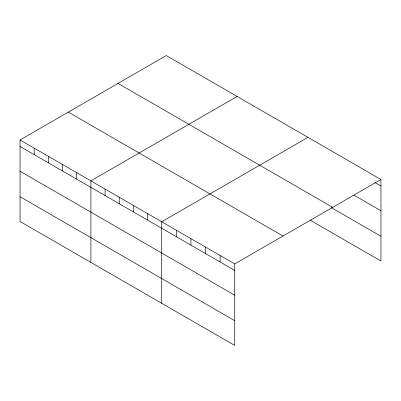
<?xml version="1.0" encoding="UTF-8"?>
<svg xmlns="http://www.w3.org/2000/svg" width="401" height="401" viewBox="0 0 401 401"><rect width="100%" height="100%" fill="white"/><g stroke="black" fill="none" stroke-linecap="round" stroke-linejoin="round"><path stroke-width="0.6" d="M20.05 139.969L234.73 263.913L234.73 345.451L20.05 221.507L20.05 139.969L166.27 55.549L380.95 179.493L380.95 261.031L310.123 220.139M237.111 96.451L90.897 180.866L90.897 262.409M307.958 137.353L161.738 221.768L161.738 303.311M234.73 263.913L380.95 179.493M375 182.575L380.95 186.009M353.918 195.157L380.95 210.766M118.014 83.408L332.7 207.352M331.206 207.558L380.95 236.274M68.3 112.11L282.986 236.054M20.05 146.48L234.73 270.424M20.05 171.242L234.73 295.186M20.05 196.751L234.73 320.695M220.134 255.482L220.134 261.998M205.533 247.056L205.533 253.567M190.936 238.625L190.936 245.141M176.34 230.199L176.34 236.715M147.573 213.588L147.573 220.104M133.403 205.407L133.403 211.923M119.232 197.227L119.232 203.743M105.062 189.046L105.062 195.563M76.726 172.686L76.726 179.202M62.556 164.505L62.556 171.021M48.386 156.325L48.386 162.841M34.22 148.144L34.22 154.661"/></g></svg>
